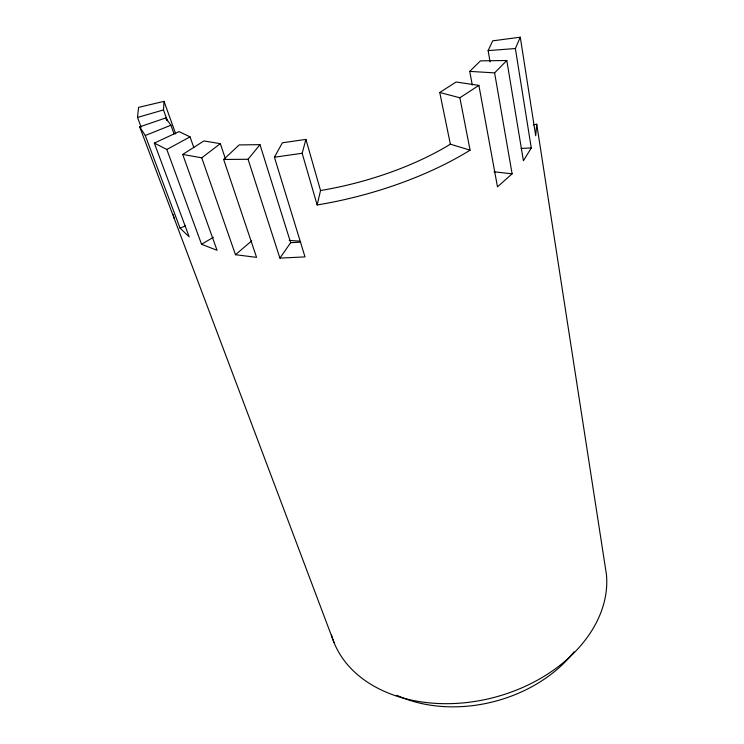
<?xml version="1.0" encoding="UTF-8"?>
<svg xmlns="http://www.w3.org/2000/svg" width="744" height="744" viewBox="0 0 744 744"><rect width="100%" height="100%" fill="white"/><g stroke="black" fill="none" stroke-linecap="round" stroke-linejoin="round"><path stroke-width="1.12" d="M167.391 120.77L163.485 109.935L164.052 101.361L138.589 107.387L137.5 117.44L141.155 127.15M533.336 124.806L536.731 124.229L535.699 135.752L520.279 37.2L492.714 40.846L488.12 50.601L490.101 61.929M470.078 150.158L450.362 144.187L439.751 92.489L459.876 97.771L470.078 150.158A192.743 77.999 -15 0 1 317.167 204.963L320.543 190.52L305.914 139.398L282.394 142.792L274.415 157.207L305.003 256.894L279.902 258.112L248.059 159.272L259.982 144.643L290.653 242.684L279.902 258.112M317.167 204.963L302.157 153.273L305.914 139.398M472.282 84.993L469.743 71.387L480.457 60.85L506.804 60.506L523.404 160.741L531.272 147.963L515.369 48.537L520.279 37.2M469.743 71.387L494.611 72.875L506.804 60.506M193.868 147.749L190.055 136.877L179.034 131.586L154.315 143.099L166.823 149.479L201.55 244.283L217.053 250.3L182.698 154.436L201.745 157.812L235.485 254.718L256.568 257.359L223.665 159.458L239.159 144.922L259.982 144.643M494.611 72.875L512.105 173.826L497.476 186.865L478.894 85.393L456.109 82.017L439.751 92.489M235.485 254.718L251.779 240.796M201.745 157.812L220.345 143.666L225.478 159.002M459.876 97.771L478.894 85.393M182.698 154.436L203.893 140.951L220.345 143.666M201.55 244.283L213.379 237.29M166.823 149.479L190.055 136.877M174.05 133.948L170.915 125.225L165.745 117.952L139.686 126.871L145.266 135.501L180.076 228.175L185.321 225.953M145.266 135.501L170.915 125.225M137.5 117.44L163.485 109.935M274.415 157.207L302.157 153.273M488.12 50.601L515.369 48.537M290.653 242.684L300.771 242.153M521.126 148.409L531.272 147.963M223.665 159.458L248.059 159.272M494.025 171.808L512.105 173.826M180.076 228.175L189.19 236.834L154.315 143.099M139.686 126.871L334.056 642.584M165.745 117.952L166.535 120.137M164.052 101.361L175.724 133.948M173.175 214.356L174.226 218.522M536.731 124.229L606.434 574.498A141.165 102.821 -14.5 0 1 486.678 699.221A141.165 102.821 -14.5 0 1 331.489 635.088M574.08 651.809A124.908 92.256 -14.5 0 1 396.868 695.315M450.362 144.187A166.033 67.053 -15 0 1 320.543 190.52M299.293 241.075A102.43 46.23 -15.2 0 1 289.183 240.303"/></g></svg>
